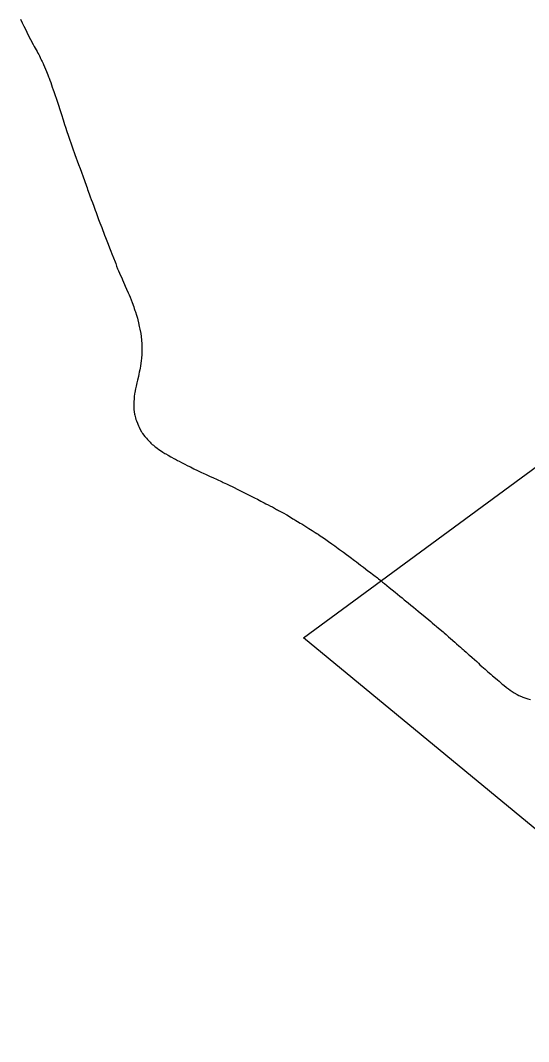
# Model space of a CAD drawing. Extents: x 102759 to 103360, y 192906 to 193286.
# Drawn here: x 102764.7 to 102881, y 192912.3 to 193145.8 of the extents above; entities that cross this region are included whole.
import ezdxf

# ---------------------------------------------------------------- set-up
doc = ezdxf.new("R2010")
doc.units = 0
doc.layers.add('Level 1', color=7, linetype='Continuous')

msp = doc.modelspace()

# ---------------------------------------------------------------- linework, layer by layer
at = {"layer": 'Level 1'}
msp.add_lwpolyline([(102764.74, 193146.09), (102765.13, 193145.32), (102765.37, 193144.86), (102765.55, 193144.49), (102765.94, 193143.66), (102766.44, 193142.62), (102767.04, 193141.46), (102767.64, 193140.32), (102767.89, 193139.86), (102768.31, 193139.12), (102768.54, 193138.72), (102768.76, 193138.32), (102768.92, 193138.03), (102769.08, 193137.71), (102769.24, 193137.38), (102769.36, 193137.14), (102769.42, 193137.02), (102769.51, 193136.84), (102769.58, 193136.69), (102769.72, 193136.42), (102769.85, 193136.15), (102769.94, 193135.97), (102770.04, 193135.75), (102770.28, 193135.2), (102770.7, 193134.16), (102771, 193133.37), (102771.16, 193132.97), (102771.29, 193132.63), (102771.46, 193132.19), (102771.67, 193131.63), (102772.03, 193130.61), (102772.25, 193129.97), (102772.38, 193129.61), (102772.61, 193128.93), (102772.98, 193127.84), (102773.5, 193126.2), (102773.66, 193125.67), (102774.1, 193124.29), (102774.51, 193123.08), (102774.86, 193122.06), (102775.07, 193121.43), (102775.38, 193120.47), (102775.66, 193119.61), (102776.66, 193116.67), (102777.18, 193115.2), (102778.02, 193112.93), (102778.37, 193111.96), (102779.37, 193109.21), (102779.82, 193107.97), (102779.98, 193107.54), (102780.1, 193107.2), (102780.46, 193106.19), (102780.69, 193105.52), (102780.94, 193104.89), (102781.21, 193104.17), (102781.51, 193103.33), (102781.84, 193102.44), (102782.03, 193101.94), (102782.3, 193101.21), (102782.62, 193100.32), (102782.91, 193099.56), (102783.34, 193098.45), (102783.98, 193096.74), (102784.19, 193096.2), (102784.49, 193095.47), (102784.8, 193094.67), (102785.11, 193093.83), (102785.39, 193093.09), (102785.62, 193092.48), (102786.02, 193091.54), (102786.16, 193091.2), (102786.24, 193091.01), (102786.53, 193090.25), (102786.74, 193089.66), (102786.97, 193089.07), (102787.18, 193088.59), (102787.66, 193087.53), (102787.92, 193086.95), (102788.09, 193086.54), (102788.34, 193085.95), (102788.53, 193085.48), (102788.7, 193085.11), (102789.01, 193084.42), (102789.41, 193083.56), (102789.63, 193083.06), (102789.86, 193082.52), (102790.33, 193081.3), (102790.66, 193080.35), (102790.79, 193079.96), (102790.94, 193079.49), (102791.05, 193079.17), (102791.29, 193078.45), (102791.5, 193077.78), (102791.61, 193077.38), (102791.77, 193076.68), (102791.94, 193075.86), (102792.08, 193075.23), (102792.27, 193074.27), (102792.38, 193073.55), (102792.51, 193071.85), (102792.55, 193070.77), (102792.54, 193070.22), (102792.51, 193069.47), (102792.45, 193068.62), (102792.38, 193068), (102792.31, 193067.45), (102792.2, 193066.8), (102792.12, 193066.36), (102792.04, 193065.94), (102791.92, 193065.37), (102791.85, 193064.98), (102791.73, 193064.4), (102791.55, 193063.6), (102791.39, 193062.94), (102791.21, 193062.19), (102791.08, 193061.59), (102790.93, 193060.79), (102790.86, 193060.47), (102790.77, 193059.85), (102790.73, 193059.33), (102790.7, 193058.65), (102790.67, 193057.7), (102790.7, 193056.88), (102790.76, 193056.37), (102790.87, 193055.83), (102790.92, 193055.59), (102791.04, 193055), (102791.15, 193054.6), (102791.26, 193054.28), (102791.49, 193053.75), (102791.61, 193053.49), (102791.78, 193053.1), (102791.91, 193052.8), (102792.38, 193051.87), (102792.5, 193051.66), (102792.69, 193051.38), (102793.22, 193050.72), (102793.61, 193050.28), (102793.82, 193050.04), (102794.26, 193049.55), (102794.42, 193049.37), (102794.61, 193049.17), (102794.9, 193048.9), (102795.17, 193048.68), (102795.52, 193048.4), (102795.68, 193048.28), (102796, 193048.04), (102796.42, 193047.73), (102796.78, 193047.48), (102797.35, 193047.11), (102797.81, 193046.83), (102798.03, 193046.7), (102798.5, 193046.42), (102799.16, 193046.05), (102800.02, 193045.59), (102800.24, 193045.48), (102800.67, 193045.24), (102801.03, 193045.04), (102801.6, 193044.73), (102802.22, 193044.41), (102803.06, 193044.01), (102803.64, 193043.73), (102804.41, 193043.34), (102805.27, 193042.92), (102806.03, 193042.57), (102806.73, 193042.26), (102807.06, 193042.1), (102808.01, 193041.65), (102808.87, 193041.26), (102809.56, 193040.95), (102810.92, 193040.3), (102811.15, 193040.19), (102811.88, 193039.84), (102812.16, 193039.71), (102813.63, 193039), (102814.33, 193038.66), (102815.2, 193038.23), (102816.33, 193037.68), (102816.92, 193037.38), (102817.36, 193037.15), (102818.25, 193036.7), (102818.99, 193036.33), (102819.33, 193036.16), (102819.76, 193035.93), (102820.48, 193035.54), (102820.91, 193035.31), (102821.4, 193035.06), (102821.98, 193034.78), (102822.37, 193034.58), (102822.62, 193034.45), (102822.87, 193034.31), (102823.34, 193034.04), (102823.57, 193033.91), (102823.81, 193033.78), (102824.1, 193033.62), (102824.81, 193033.23), (102825.65, 193032.76), (102826.04, 193032.53), (102827.06, 193031.89), (102827.27, 193031.77), (102827.78, 193031.46), (102828.09, 193031.29), (102828.74, 193030.91), (102829.08, 193030.71), (102830.72, 193029.67), (102831.47, 193029.21), (102832.2, 193028.75), (102832.53, 193028.54), (102832.86, 193028.33), (102833.32, 193028.01), (102834.07, 193027.49), (102834.6, 193027.11), (102835.25, 193026.66), (102835.94, 193026.18), (102836.23, 193025.97), (102836.67, 193025.67), (102837.41, 193025.12), (102837.73, 193024.88), (102838.18, 193024.55), (102838.61, 193024.24), (102839.3, 193023.75), (102839.85, 193023.34), (102840.16, 193023.1), (102840.46, 193022.88), (102840.89, 193022.55), (102841.18, 193022.33), (102841.59, 193022.02), (102842.06, 193021.67), (102842.56, 193021.3), (102843.24, 193020.79), (102844.23, 193020.01), (102844.6, 193019.72), (102845.55, 193019.01), (102846.41, 193018.35), (102846.64, 193018.17), (102847.18, 193017.74), (102847.59, 193017.41), (102848.04, 193017.05), (102849.13, 193016.18), (102850.45, 193015.08), (102851.56, 193014.17), (102852.03, 193013.79), (102852.53, 193013.37), (102853.41, 193012.65), (102854.05, 193012.14), (102854.34, 193011.91), (102854.66, 193011.65), (102855.69, 193010.79), (102856.18, 193010.39), (102856.87, 193009.82), (102857.33, 193009.43), (102858.14, 193008.78), (102858.65, 193008.36), (102858.93, 193008.12), (102859.54, 193007.58), (102859.77, 193007.37), (102860.01, 193007.17), (102861.42, 193006.01), (102861.69, 193005.78), (102862.11, 193005.41), (102862.67, 193004.92), (102863.16, 193004.5), (102864.11, 193003.69), (102864.53, 193003.31), (102865.06, 193002.85), (102865.42, 193002.52), (102865.83, 193002.16), (102866, 193002.01), (102866.27, 193001.76), (102866.67, 193001.41), (102867.27, 193000.87), (102867.49, 193000.67), (102868.06, 193000.15), (102868.6, 192999.67), (102869.11, 192999.22), (102869.52, 192998.84), (102869.86, 192998.52), (102870.32, 192998.11), (102871.03, 192997.48), (102871.42, 192997.15), (102871.69, 192996.92), (102872.35, 192996.34), (102872.74, 192996), (102873.41, 192995.42), (102873.9, 192995.02), (102874.23, 192994.73), (102874.71, 192994.31), (102874.97, 192994.09), (102875.29, 192993.84), (102875.94, 192993.33), (102876.4, 192992.97), (102876.81, 192992.67), (102877.23, 192992.38), (102877.71, 192992.1), (102878.35, 192991.72), (102878.77, 192991.5), (102879.34, 192991.24), (102879.68, 192991.1), (102880.14, 192990.93), (102880.81, 192990.73), (102881.41, 192990.57)], dxfattribs=at)
msp.add_lwpolyline([(102885.64, 193045.89), (102988.12, 192955.66), (102941.51, 192912.34), (102829.47, 193004.66)], close=True, dxfattribs=at)

doc.saveas('drawing.dxf')
